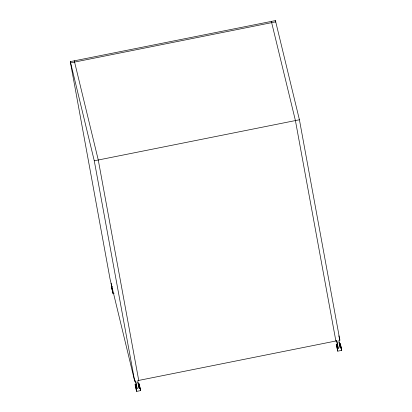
<?xml version="1.0" encoding="UTF-8"?>
<svg xmlns="http://www.w3.org/2000/svg" width="412" height="412" viewBox="0 0 412 412"><rect width="100%" height="100%" fill="white"/><g stroke="black" fill="none" stroke-linecap="round" stroke-linejoin="round"><path stroke-width="0.62" d="M336.243 344.365L337.274 348.624L338.273 348.423L337.243 344.164L336.243 344.365L337.737 351.168L341.744 350.365L341.275 347.821L340.276 348.022L338.875 340.394L339.874 340.194L299.421 119.768L275.427 20.6L70.282 61.635L110.055 279.022L134.724 381.229L135.728 381.028L137.124 388.655L136.125 388.856L135.1 384.597L136.099 384.396L137.124 388.655M275.427 20.6L275.597 22.073M70.282 61.635L70.627 62.856L275.777 21.821M70.627 62.856L94.271 160.804L299.421 119.768M114.093 293.226L112.95 293.452L111.456 286.649L112.455 286.453M138.097 383.999L139.102 383.799L140.595 390.602L136.593 391.4L135.1 384.597M341.275 347.821L340.245 343.562L339.246 343.762L340.276 348.022M138.247 384.607L139.127 388.259L140.126 388.058M338.824 335.832L339.874 340.194M341.744 350.365L340.245 343.562M140.595 390.602L139.102 383.799M111.456 286.649L112.481 290.908M338.922 342.001L339.138 343.175M338.273 348.423L336.872 340.791L137.726 380.626L139.127 388.259M336.599 340.642L337.243 344.164M335.873 340.992L295.414 120.567L271.41 21.599M337.274 348.624L337.737 351.168M138.726 380.425L98.272 160L74.284 60.832L74.304 61.331M137.778 382.238L137.994 383.412M135.45 380.879L136.099 384.396M94.271 160.804L134.724 381.229M136.125 388.856L136.593 391.4M111.08 283.281L112.95 293.452"/></g></svg>
